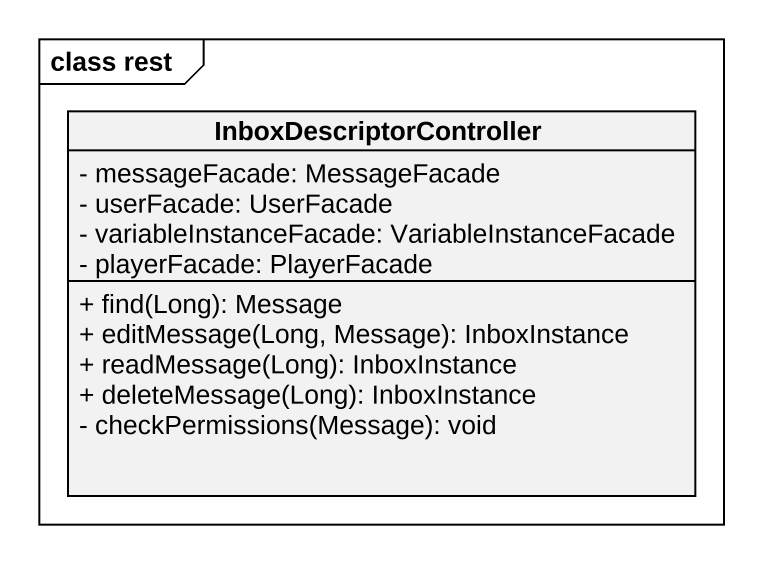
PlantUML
@startuml
mainframe class rest
hide circle
hide empty members
skinparam classAttributeIconSize 0
class InboxDescriptorController {
  - messageFacade: MessageFacade
  - userFacade: UserFacade
  - variableInstanceFacade: VariableInstanceFacade
  - playerFacade: PlayerFacade
  + find(Long): Message
  + editMessage(Long, Message): InboxInstance
  + readMessage(Long): InboxInstance
  + deleteMessage(Long): InboxInstance
  - checkPermissions(Message): void
}
@enduml
